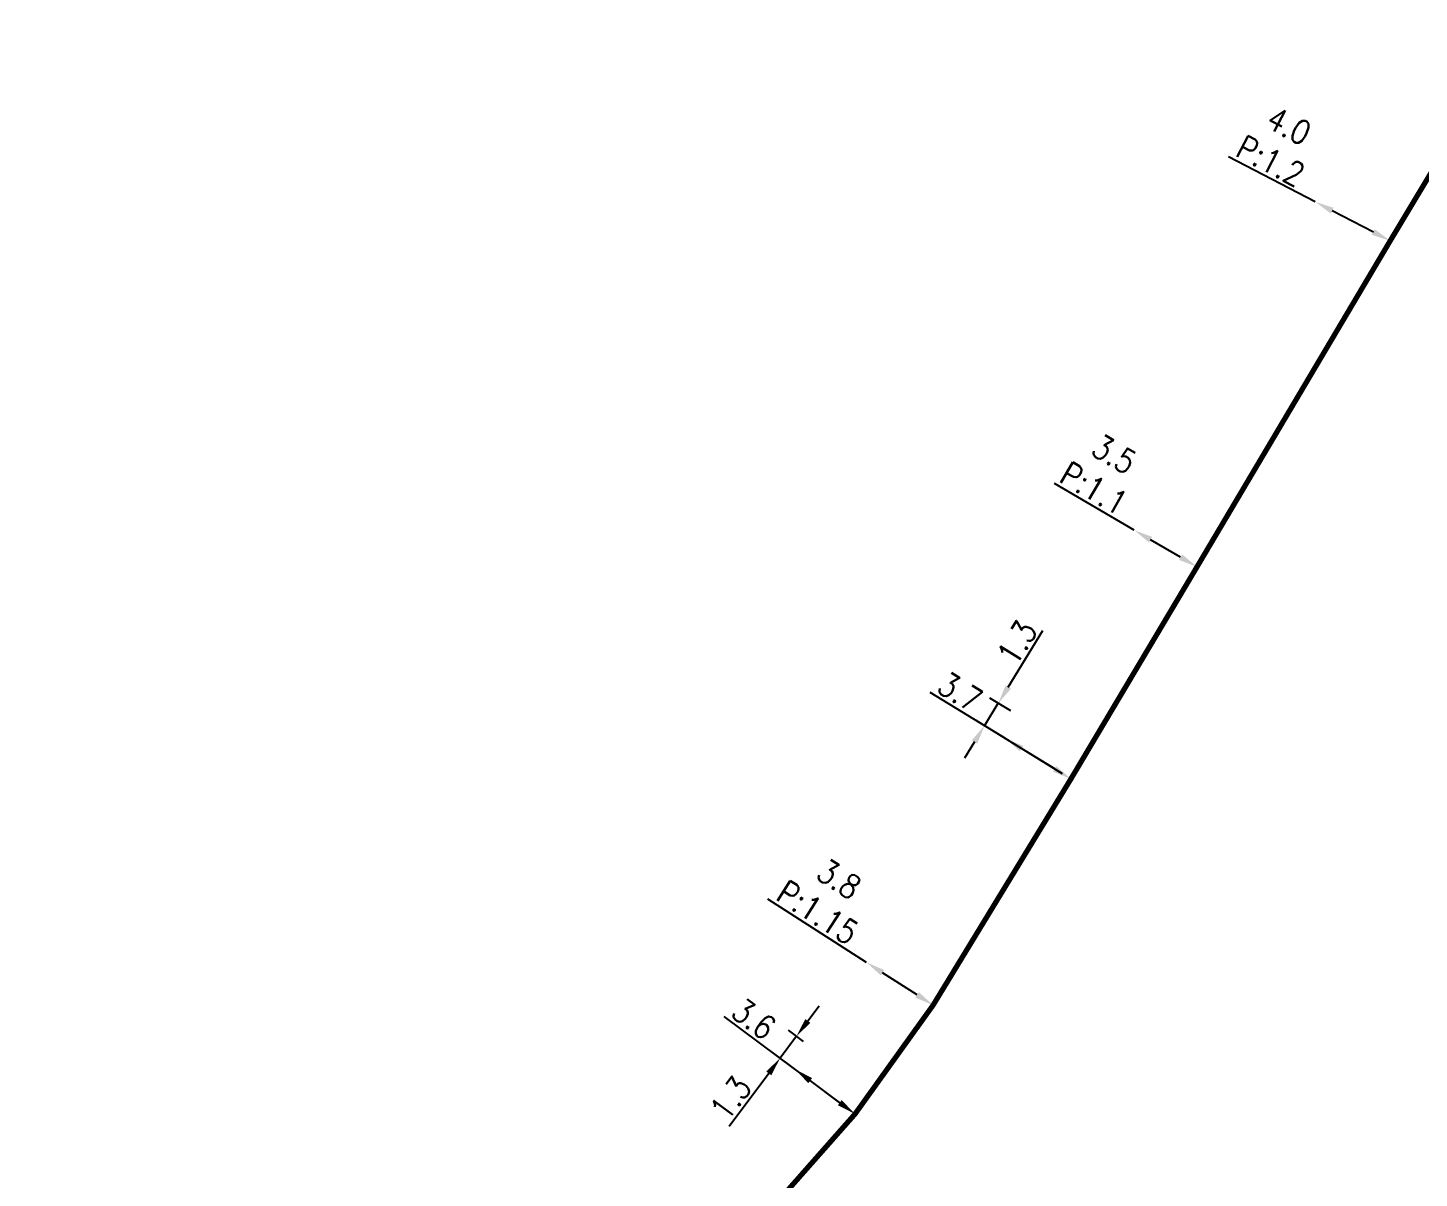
# Model space of a CAD drawing. Header units: millimetres. Extents: x 185000 to 186000, y 127990 to 129010.
# Drawn here: x 185808.8 to 185874.8, y 128353 to 128407.5 of the extents above; entities that cross this region are included whole.
import ezdxf

# ---------------------------------------------------------------- set-up
doc = ezdxf.new("R2010")
doc.units = ezdxf.units.MM
doc.header["$PDMODE"] = 34
doc.linetypes.add('L_25_AP', pattern=[2000, 1000, 1000])
doc.layers.get('DEFPOINTS').update_dxf_attribs({"linetype": 'CONTINUOUS'})
doc.layers.add('L_150', color=1, linetype='CONTINUOUS')
doc.styles.get("Standard").update_dxf_attribs({"font": 'romans.shx', "width": 0.85})
doc.dimstyles.get("Standard").update_dxf_attribs({"dimtxt": 1.5, "dimasz": 1.2, "dimexe": 0.625, "dimexo": 0.625, "dimgap": 0.25, "dimtad": 1, "dimdec": 1, "dimzin": 0, "dimdsep": 46, "dimtxsty": 'Standard', "dimcen": -0.5, "dimadec": 0, "dimazin": 0, "dimtfac": 1, "dimtdec": 1, "dimtmove": 0, "dimatfit": 3, "dimfxl": 0, "dimtolj": 1, "dimtzin": 0, "dimarcsym": 0})

# ---------------------------------------------------------------- blocks, each defined once
blk = doc.blocks.new('*D1872')
at = {"layer": 'DEFPOINTS', "color": 0, "linetype": 'Continuous', "transparency": 16777216}
for p in [(185845.21, 128358.15), (185845.21, 128358.15), (185848.057, 128356.029)]:
    blk.add_point(p, dxfattribs=at)
at = {"layer": 'L_150', "color": 0, "linetype": 'Continuous', "lineweight": -2, "transparency": 16777216}
for p, q in [((185845.21, 128358.15), (185841.86, 128360.647)), ((185847.335, 128356.566), (185845.932, 128357.612))]:
    blk.add_line(p, q, dxfattribs=at)
at = {"layer": 'L_150', "color": 0, "linetype": 'Continuous', "transparency": 16777216}
for points in [[(185846.022, 128357.733), (185845.842, 128357.492), (185845.21, 128358.15)], [(185847.425, 128356.687), (185847.245, 128356.446), (185848.057, 128356.029)]]:
    blk.add_solid(points, dxfattribs=at)
at = {"layer": 'L_150', "color": 0, "linetype": 'Continuous', "transparency": 16777216, "insert": (185843.262, 128360.538), "char_height": 1.125, "attachment_point": 5, "rotation": 323.29936}
blk.add_mtext('\\A1;3.6', dxfattribs=at)
blk = doc.blocks.new('*D1876')
at = {"layer": 'DEFPOINTS', "color": 0, "linetype": 'Continuous', "transparency": 16777216}
for p in [(185854.849, 128375.502), (185855.838, 128374.893), (185858.292, 128371.916)]:
    blk.add_point(p, dxfattribs=at)
at = {"layer": 'L_150', "color": 0, "linetype": 'Continuous', "lineweight": -2, "transparency": 16777216}
for p, q in [((185855.32, 128376.268), (185856.966, 128378.945)), ((185854.194, 128374.437), (185854.849, 128375.502)), ((185855.439, 128375.139), (185854.449, 128375.747)), ((185857.893, 128372.162), (185853.794, 128374.683)), ((185853.722, 128373.67), (185853.251, 128372.904))]:
    blk.add_line(p, q, dxfattribs=at)
at = {"layer": 'L_150', "color": 0, "linetype": 'Continuous', "transparency": 16777216}
for points in [[(185855.192, 128376.347), (185855.448, 128376.19), (185854.849, 128375.502)], [(185853.594, 128373.749), (185853.85, 128373.592), (185854.194, 128374.437)]]:
    blk.add_solid(points, dxfattribs=at)
at = {"layer": 'L_150', "color": 0, "linetype": 'Continuous', "transparency": 16777216, "insert": (185855.74, 128378.383), "char_height": 1.125, "attachment_point": 5, "rotation": 58.40398}
blk.add_mtext('\\A1;1.3', dxfattribs=at)
blk = doc.blocks.new('*D1877')
at = {"layer": 'DEFPOINTS', "color": 0, "linetype": 'Continuous', "transparency": 16777216}
for p in [(185855.183, 128373.828), (185855.183, 128373.828), (185858.292, 128371.916)]:
    blk.add_point(p, dxfattribs=at)
at = {"layer": 'L_150', "color": 0, "linetype": 'Continuous', "lineweight": -2, "transparency": 16777216}
for p, q in [((185855.183, 128373.828), (185851.624, 128376.018)), ((185857.526, 128372.388), (185855.95, 128373.357))]:
    blk.add_line(p, q, dxfattribs=at)
at = {"layer": 'L_150', "color": 0, "linetype": 'Continuous', "transparency": 16777216}
for points in [[(185856.028, 128373.485), (185855.871, 128373.229), (185855.183, 128373.828)], [(185857.604, 128372.515), (185857.447, 128372.26), (185858.292, 128371.916)]]:
    blk.add_solid(points, dxfattribs=at)
at = {"layer": 'L_150', "color": 0, "linetype": 'Continuous', "transparency": 16777216, "insert": (185853.03, 128376.033), "char_height": 1.125, "attachment_point": 5, "rotation": 328.40398}
blk.add_mtext('\\A1;3.7', dxfattribs=at)
blk = doc.blocks.new('*D1878')
at = {"layer": 'DEFPOINTS', "color": 0, "linetype": 'Continuous', "transparency": 16777216}
for p in [(185848.602, 128363.215), (185848.602, 128363.215), (185851.76, 128361.192)]:
    blk.add_point(p, dxfattribs=at)
at = {"layer": 'L_150', "color": 0, "linetype": 'Continuous', "lineweight": -2, "transparency": 16777216}
for p, q in [((185848.602, 128363.215), (185843.924, 128366.211)), ((185851.002, 128361.678), (185849.36, 128362.729))]:
    blk.add_line(p, q, dxfattribs=at)
at = {"layer": 'L_150', "color": 0, "linetype": 'Continuous', "transparency": 16777216}
for points in [[(185849.441, 128362.856), (185849.279, 128362.603), (185848.602, 128363.215)], [(185851.083, 128361.804), (185850.921, 128361.551), (185851.76, 128361.192)]]:
    blk.add_solid(points, dxfattribs=at)
at = {"layer": 'L_150', "color": 0, "linetype": 'Continuous', "transparency": 16777216, "insert": (185846.795, 128366.377), "char_height": 1.125, "attachment_point": 5, "rotation": 327.3591}
blk.add_mtext('\\A1;3.8\\PP:1.15', dxfattribs=at)
blk = doc.blocks.new('*D1879')
at = {"layer": 'DEFPOINTS', "color": 0, "linetype": 'Continuous', "transparency": 16777216}
for p in [(185861.291, 128383.711), (185861.291, 128383.711), (185864.27, 128381.971)]:
    blk.add_point(p, dxfattribs=at)
at = {"layer": 'L_150', "color": 0, "linetype": 'Continuous', "lineweight": -2, "transparency": 16777216}
for p, q in [((185861.291, 128383.711), (185857.517, 128385.916)), ((185863.493, 128382.425), (185862.068, 128383.257))]:
    blk.add_line(p, q, dxfattribs=at)
at = {"layer": 'L_150', "color": 0, "linetype": 'Continuous', "transparency": 16777216}
for points in [[(185862.144, 128383.387), (185861.993, 128383.128), (185861.291, 128383.711)], [(185863.569, 128382.555), (185863.418, 128382.296), (185864.27, 128381.971)]]:
    blk.add_solid(points, dxfattribs=at)
at = {"layer": 'L_150', "color": 0, "linetype": 'Continuous', "transparency": 16777216, "insert": (185859.866, 128386.498), "char_height": 1.125, "attachment_point": 5, "rotation": 329.71356}
blk.add_mtext('\\A1;3.5\\PP:1.1', dxfattribs=at)
blk = doc.blocks.new('*D1880')
at = {"layer": 'DEFPOINTS', "color": 0, "linetype": 'Continuous', "transparency": 16777216}
for p in [(185869.878, 128399.272), (185869.878, 128399.272), (185873.428, 128397.428)]:
    blk.add_point(p, dxfattribs=at)
at = {"layer": 'L_150', "color": 0, "linetype": 'Continuous', "lineweight": -2, "transparency": 16777216}
for p, q in [((185869.878, 128399.272), (185865.757, 128401.414)), ((185872.629, 128397.843), (185870.677, 128398.857))]:
    blk.add_line(p, q, dxfattribs=at)
at = {"layer": 'L_150', "color": 0, "linetype": 'Continuous', "transparency": 16777216}
for points in [[(185870.746, 128398.99), (185870.608, 128398.724), (185869.878, 128399.272)], [(185872.698, 128397.976), (185872.56, 128397.71), (185873.428, 128397.428)]]:
    blk.add_solid(points, dxfattribs=at)
at = {"layer": 'L_150', "color": 0, "linetype": 'Continuous', "transparency": 16777216, "insert": (185868.196, 128402.048), "char_height": 1.125, "attachment_point": 5, "rotation": 332.54377}
blk.add_mtext('\\A1;4.0\\PP:1.2', dxfattribs=at)
blk = doc.blocks.new('*D2426')
at = {"layer": 'DEFPOINTS', "color": 0, "linetype": 'Continuous', "transparency": 16777216}
for p in [(185845.282, 128359.718), (185845.987, 128359.192), (185848.057, 128356.029)]:
    blk.add_point(p, dxfattribs=at)
at = {"layer": 'L_150', "color": 0, "linetype": 'Continuous', "lineweight": -2, "transparency": 16777216}
for p, q in [((185845.82, 128360.44), (185846.358, 128361.161)), ((185845.282, 128359.718), (185844.505, 128358.676)), ((185845.611, 128359.473), (185844.906, 128359.998)), ((185847.681, 128356.309), (185844.129, 128358.956)), ((185843.967, 128357.954), (185842.089, 128355.435))]:
    blk.add_line(p, q, dxfattribs=at)
at = {"layer": 'L_150', "color": 0, "linetype": 'Continuous', "transparency": 16777216}
for points in [[(185845.699, 128360.53), (185845.94, 128360.35), (185845.282, 128359.718)], [(185843.847, 128358.044), (185844.087, 128357.865), (185844.505, 128358.676)]]:
    blk.add_solid(points, dxfattribs=at)
at = {"layer": 'L_150', "color": 0, "linetype": 'Continuous', "transparency": 16777216, "insert": (185842.158, 128356.782), "char_height": 1.125, "attachment_point": 5, "rotation": 53.29936}
blk.add_mtext('\\A1;1.3', dxfattribs=at)

msp = doc.modelspace()

# ---------------------------------------------------------------- linework, layer by layer
at = {"layer": 'L_150', "linetype": 'L_25_AP', "const_width": 0.25, "flags": 128}
msp.add_lwpolyline([(185463.413, 128132.017), (185476.5, 128135.458), (185477.034, 128135.598), (185477.326, 128135.668), (185488.422, 128138.339), (185501.517, 128140.748), (185514.303, 128142.664), (185514.303, 128142.664), (185527.247, 128144.896), (185527.247, 128144.896), (185530.687, 128146.07), (185534.009, 128148.078), (185539.399, 128152.386), (185550.489, 128160.09), (185550.489, 128160.09), (185556.279, 128163.195), (185558.797, 128164.536), (185560.651, 128165.523), (185562.532, 128166.032), (185570.082, 128168.076), (185570.082, 128168.076), (185574.354, 128169.568), (185580.333, 128173.779), (185581.642, 128174.7), (185585.555, 128177.456), (185585.844, 128177.732), (185592.25, 128183.862), (185600.018, 128194.222), (185601.9, 128195.698), (185610.806, 128202.685), (185620.624, 128208.957), (185620.951, 128209.166), (185634.344, 128209.823), (185643.158, 128210.416), (185643.558, 128210.43), (185643.558, 128210.43), (185643.558, 128210.43), (185643.558, 128210.43), (185652.25, 128209.942), (185655.105, 128209.782), (185655.558, 128209.756), (185655.958, 128209.769), (185657.358, 128209.816), (185665.342, 128210.081), (185665.812, 128210.096), (185666.639, 128210.289), (185667.126, 128210.403), (185673.955, 128211.992), (185679.698, 128214.716), (185684.993, 128217.429), (185690.85, 128220.893), (185695.431, 128224.822), (185695.431, 128224.822), (185699.762, 128229.614), (185699.854, 128229.717), (185707.679, 128238.514), (185712.109, 128243.6), (185712.109, 128243.6), (185717.435, 128249.57), (185717.435, 128249.57), (185721.429, 128254.048), (185721.429, 128254.048), (185725.473, 128258.519), (185729.646, 128261.901), (185734.345, 128265.773), (185734.345, 128265.773), (185739.151, 128269.671), (185743.839, 128273.332), (185743.839, 128273.332), (185747.87, 128276.83), (185753.415, 128280.711), (185762.771, 128288.088), (185762.771, 128288.088), (185772.101, 128295.571), (185786.978, 128307.528), (185789.397, 128309.39), (185790.835, 128310.497), (185790.835, 128310.497), (185793.133, 128312.266), (185805.294, 128321.628), (185806.502, 128322.055), (185806.502, 128322.055), (185812.953, 128326.816), (185812.953, 128326.816), (185816.513, 128329.101), (185816.513, 128329.101), (185829.672, 128338.29), (185829.672, 128338.29), (185834.411, 128342.616), (185838.985, 128345.75), (185838.985, 128345.75), (185848.057, 128356.029), (185851.76, 128361.192), (185851.76, 128361.192), (185858.292, 128371.916), (185864.27, 128381.971), (185864.27, 128381.971), (185873.428, 128397.428), (185873.428, 128397.428), (185885.827, 128418.092), (185899.105, 128440.085), (185899.753, 128441.159), (185899.918, 128441.431, 0.176177), (185899.984, 128441.767), (185899.931, 128442.102, -0.174389), (185899.996, 128442.435), (185900.159, 128442.71), (185901.119, 128444.326), (185905.211, 128451.211), (185905.211, 128451.211), (185908.454, 128457.461), (185909.859, 128461.614), (185909.859, 128461.614), (185911.503, 128465.478), (185911.933, 128465.733), (185911.933, 128465.733), (185911.933, 128465.733), (185920.835, 128471.007), (185920.835, 128471.007), (185931.693, 128476.8), (185944.73, 128479.124), (185945.346, 128478.741), (185946.771, 128477.855), (185949.487, 128478.255), (185956.604, 128479.301), (185968.31, 128480.769), (185979.919, 128482.223), (185979.919, 128482.223), (186000, 128484.589)], format="xyb", dxfattribs=at)

# ---------------------------------------------------------------- dimensions: what is measured, and where the dimension line sits
at = {"layer": 'L_150', "linetype": 'Continuous'}
for base, p1, p2, angle, text, picture, middle in [((185869.878, 128399.272), (185873.428, 128397.428), (185869.878, 128399.272), 332.54377, '<>\\PP:1.2', '*D1880', (185867.418, 128400.55)), ((185861.291, 128383.711), (185864.27, 128381.971), (185861.291, 128383.711), 329.71356, '<>\\PP:1.1', '*D1879', (185859.015, 128385.041)), ((185848.602, 128363.215), (185851.76, 128361.192), (185848.602, 128363.215), 327.3591, '<>\\PP:1.15', '*D1878', (185845.885, 128364.956))]:
    dim = msp.add_linear_dim(base=base, p1=p1, p2=p2, angle=angle, text=text, dimstyle='Standard', override={"dimscale": 0.75}, dxfattribs=at)
    dim.commit()
    dim.dimension.update_dxf_attribs({"geometry": picture, "text_midpoint": middle, "dimtype": 160})
for base, p1, p2, angle, override, picture, middle in [((185854.8486, 128375.5018), (185858.2922, 128371.916), (185855.8381, 128374.8931), 238.40398, {"dimscale": 0.75, "dimatfit": 0}, '*D1876', (185856.3789, 128377.9897)), ((185855.1832, 128373.8284), (185858.2922, 128371.916), (185855.1832, 128373.8284), 328.40398, {"dimscale": 0.75}, '*D1877', (185852.6371, 128375.3945)), ((185845.21032, 128358.15016), (185848.0566, 128356.02856), (185845.21032, 128358.15016), 323.29936, {"dimscale": 0.75}, '*D1872', (185842.81361, 128359.93666)), ((185845.282, 128359.718), (185848.057, 128356.029), (185845.987, 128359.192), 233.29936, {"dimscale": 0.75}, '*D2426', (185842.759, 128356.334))]:
    dim = msp.add_linear_dim(base=base, p1=p1, p2=p2, angle=angle, dimstyle='Standard', override=override, dxfattribs=at)
    dim.commit()
    dim.dimension.update_dxf_attribs({"geometry": picture, "text_midpoint": middle, "dimtype": 160})

doc.saveas('drawing.dxf')
